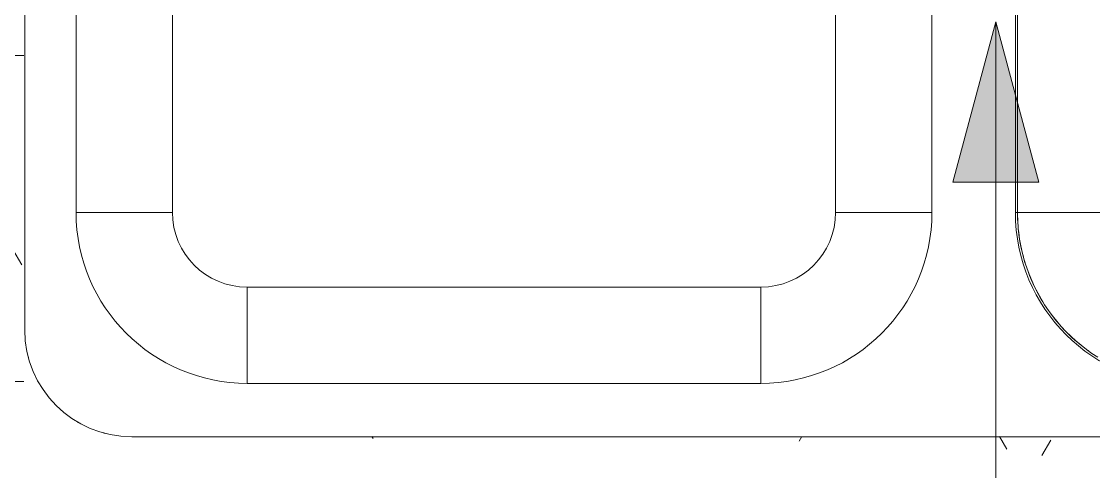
# Model space of a CAD drawing. Header units: millimetres. Extents: x 13463 to 25661, y -8446 to 5210.
# Drawn here: x 21082 to 21583, y -7806 to -7595 of the extents above; entities that cross this region are included whole.
import ezdxf

# ---------------------------------------------------------------- set-up
doc = ezdxf.new("R2010")
doc.units = ezdxf.units.MM
for name, color, linetype, lineweight in [('A-GENM', 13, 'Continuous', 9), ('G-ANNO-TEXT', 231, 'Continuous', 9), ('G-IMPT', 8, 'Continuous', 9)]:
    doc.layers.add(name, color=color, linetype=linetype, lineweight=lineweight)

# ---------------------------------------------------------------- blocks, each defined once
blk = doc.blocks.new('CRT_MGN_COZ_Fogão a lenha completo - CRT_MGN_COZ_Fogão a lenha completo-5005769-VISTA SUPERIOR BANCADA CHURRASQUEIRA')
at = {"layer": 'A-GENM'}
h = blk.add_hatch(dxfattribs=at)
h.set_pattern_fill('FP_79', color=256, style=0, pattern_type=2)
h.set_pattern_definition([(0, (14775.85, -10862.62), (203.2, 50.8), [8.382, -144.018, 8.382, -144.018, -812.8]), (0, (14775.85, -10862.62), (203.2, 50.8), [-304.8, 8.382, -296.418, 8.382, -144.018, -355.6]), (0, (14775.85, -10862.62), (203.2, 50.8), [-762, 8.382, -93.218, 8.382, -245.618]), (120, (14852.05, -10837.22), (-145.5941, 150.57636), [8.382, -144.018, 8.382, -144.018, -812.8]), (120, (14852.05, -10837.22), (-145.5941, 150.57636), [-304.8, 8.382, -296.418, 8.382, -144.018, -355.6]), (120, (14852.05, -10837.22), (-145.5941, 150.57636), [-762, 8.382, -93.218, 8.382, -245.618]), (240, (14877.45, -10735.62), (-57.6059, -201.37636), [8.382, -144.018, 8.382, -144.018, -812.8]), (240, (14877.45, -10735.62), (-57.6059, -201.37636), [-304.8, 8.382, -296.418, 8.382, -144.018, -355.6]), (240, (14877.45, -10735.62), (-57.6059, -201.37636), [-762, 8.382, -93.218, 8.382, -245.618])])
h.paths.add_polyline_path([(16479.65, -7944.62), (16479.65, -7254.62), (13889.65, -7254.62), (13889.65, -7944.62), (16294.59, -7944.62)])
h.paths.add_polyline_path([(15574.34, -7789.62), (14787.82, -7789.38), (14779.78, -7787.92), (14778.21, -7787.47), (14773.59, -7785.81), (14767.35, -7782.64), (14764.95, -7781.19), (14761.01, -7778.27), (14757.37, -7774.98), (14754.08, -7771.34), (14749.42, -7764.62), (14748.63, -7763.19), (14746.53, -7758.75), (14744.37, -7752.1), (14743.69, -7749.37), (14742.97, -7744.52), (14742.73, -7739.62), (14742.97, -7444.72), (14744.43, -7436.68), (14744.88, -7435.11), (14746.8, -7429.91), (14749.71, -7424.25), (14751.15, -7421.84), (14754.08, -7417.9), (14757.37, -7414.26), (14761.01, -7410.97), (14767.73, -7406.32), (14769.16, -7405.52), (14773.59, -7403.43), (14780.25, -7401.26), (14782.97, -7400.58), (14787.82, -7399.86), (14792.73, -7399.62), (15175.67, -7399.62), (15175.69, -7367.22), (15137.65, -7367.12), (15137.65, -7322.12), (15189.03, -7322.21), (15189.65, -7322.12), (15197.39, -7323.62), (15203.38, -7326.92), (15208.26, -7332.19), (15211.12, -7338.13), (15212.15, -7344.62), (15210.8, -7352.06), (15207.45, -7358.25), (15203.61, -7362.32), (15203.67, -7399.62), (15587.63, -7399.86), (15595.67, -7401.32), (15597.24, -7401.77), (15601.86, -7403.43), (15608.1, -7406.6), (15610.5, -7408.05), (15614.45, -7410.97), (15618.08, -7414.26), (15621.38, -7417.9), (15626.03, -7424.62), (15626.82, -7426.05), (15628.92, -7430.49), (15631.25, -7437.81), (15631.77, -7439.87), (15632.49, -7444.72), (15632.73, -7449.62), (15632.49, -7744.52), (15631.02, -7752.56), (15630.57, -7754.13), (15628.92, -7758.75), (15625.74, -7764.99), (15624.3, -7767.4), (15621.38, -7771.34), (15618.08, -7774.98), (15614.45, -7778.27), (15607.73, -7782.92), (15606.3, -7783.72), (15601.86, -7785.81), (15594.4, -7788.18), (15592.48, -7788.66), (15587.63, -7789.38), (15582.73, -7789.62)])
h.paths.add_polyline_path([(15137.38, -7342.89), (15137.56, -7342.96), (15137.39, -7342.96)])
h.paths.add_polyline_path([(15137.38, -7346.35), (15137.52, -7347.46), (15137.4, -7346.53)])
h.paths.add_polyline_path([(15110.85, -7367.12), (15110.85, -7322.12), (15135.8, -7322.12), (15136.35, -7323.22), (15136.35, -7324.32), (15137.1, -7324.17), (15137.38, -7326.93), (15137.42, -7330.14), (15137.19, -7330.93), (15137.44, -7333.57), (15137.53, -7334.92), (15137.25, -7334.92), (15137.19, -7335.41), (15137.48, -7353.77), (15137.53, -7354.32), (15137.39, -7355.85), (15137.1, -7365.07), (15136.35, -7365.07), (15136.35, -7366.35), (15135.8, -7367.12), (15115.32, -7367.12)])
h.paths.add_polyline_path([(15181.69, -7323.52), (15182.55, -7323.3), (15183.16, -7323.15), (15181.97, -7323.38)])
for start, end in [(194.4617, 195.4193), (209.5807, 210.5383), (239.4617, 240.4193), (254.5807, 255.5383)]:
    blk.add_arc((14792.73, -7739.62), 50, start, end, dxfattribs=at)
at = {"layer": 'G-IMPT'}
for p, q in [((14742.73, -7739.62), (14742.73, -7449.62)), ((14766.73, -7504.62), (14766.73, -7684.62)), ((14811.73, -7684.62), (14811.73, -7504.62)), ((15121.73, -7504.62), (15121.73, -7684.62)), ((15166.73, -7684.62), (15166.73, -7504.62)), ((15205.73, -7684.62), (15205.73, -7504.62)), ((15206.73, -7684.62), (15206.73, -7504.62)), ((15206.73, -7504.62), (15206.73, -7684.62)), ((14766.73, -7684.62), (14811.73, -7684.62)), ((15121.73, -7684.62), (15166.73, -7684.62)), ((15205.73, -7684.62), (15206.73, -7684.62)), ((15206.73, -7684.62), (15206.77, -7686.85)), ((15251.73, -7684.62), (15206.73, -7684.62)), ((15086.73, -7719.62), (14846.73, -7719.62)), ((14846.73, -7719.62), (14846.73, -7764.62)), ((15086.73, -7719.62), (15086.73, -7764.62)), ((15221.64, -7731.11), (15222.02, -7731.64)), ((15239.7, -7749.32), (15240.04, -7749.57)), ((14846.73, -7764.62), (15086.73, -7764.62)), ((15582.73, -7789.62), (14792.73, -7789.62))]:
    blk.add_line(p, q, dxfattribs=at)
at = {"layer": 'G-IMPT', "flags": 128}
blk.add_lwpolyline([(15244.23, -7752.4), (15241.55, -7750.65), (15238.95, -7748.79), (15236.42, -7746.83), (15233.97, -7744.76), (15231.61, -7742.61), (15229.34, -7740.36), (15227.15, -7738.02), (15225.07, -7735.59), (15223.08, -7733.09), (15221.19, -7730.5), (15219.41, -7727.84), (15217.73, -7725.12), (15216.17, -7722.33), (15214.72, -7719.47), (15213.38, -7716.57), (15212.16, -7713.61), (15211.06, -7710.6), (15210.08, -7707.56), (15209.23, -7704.47), (15208.5, -7701.36), (15207.89, -7698.22), (15207.41, -7695.05), (15207.06, -7691.87), (15206.83, -7688.68), (15206.73, -7685.48), (15206.73, -7684.62)], dxfattribs=at)
at = {"layer": 'G-IMPT'}
for centre, radius, start, end in [((14846.73, -7684.62), 80, 180, 270), ((14846.73, -7684.62), 35, 180, 270), ((15086.73, -7684.62), 80, 270, 360), ((15086.73, -7684.62), 35, 270, 360), ((15286.73, -7684.62), 81, 180, 270), ((15286.73, -7684.62), 80, 180, 198), ((15286.73, -7684.62), 80, 180, 181.5985), ((15286.73, -7684.62), 80, 200.25, 211.5), ((15286.73, -7684.62), 80, 216, 220.4829), ((14792.73, -7739.62), 50, 180, 270), ((15286.73, -7684.62), 80, 222.75, 234)]:
    blk.add_arc(centre, radius, start, end, dxfattribs=at)

msp = doc.modelspace()

# ---------------------------------------------------------------- hatches: boundary and pattern name
at = {"layer": 'G-ANNO-TEXT'}
msp.add_hatch(color=7, dxfattribs=at).paths.add_polyline_path([(21537.733, -7595.527), (21517.637, -7670.527), (21557.829, -7670.527)])

# ---------------------------------------------------------------- linework, layer by layer
at = {"layer": 'G-ANNO-TEXT', "color": 7}
for p, q in [((21537.733, -7595.527), (21517.637, -7670.527)), ((21557.829, -7670.527), (21537.733, -7595.527)), ((21537.733, -7595.527), (21537.733, -8405.251)), ((21517.637, -7670.527), (21557.829, -7670.527))]:
    msp.add_line(p, q, dxfattribs=at)

# ---------------------------------------------------------------- block references
at = {"layer": 'A-GENM'}
msp.add_blockref('CRT_MGN_COZ_Fogão a lenha completo - CRT_MGN_COZ_Fogão a lenha completo-5005769-VISTA SUPERIOR BANCADA CHURRASQUEIRA', (6341.195, 0), dxfattribs=at)

doc.saveas('drawing.dxf')
